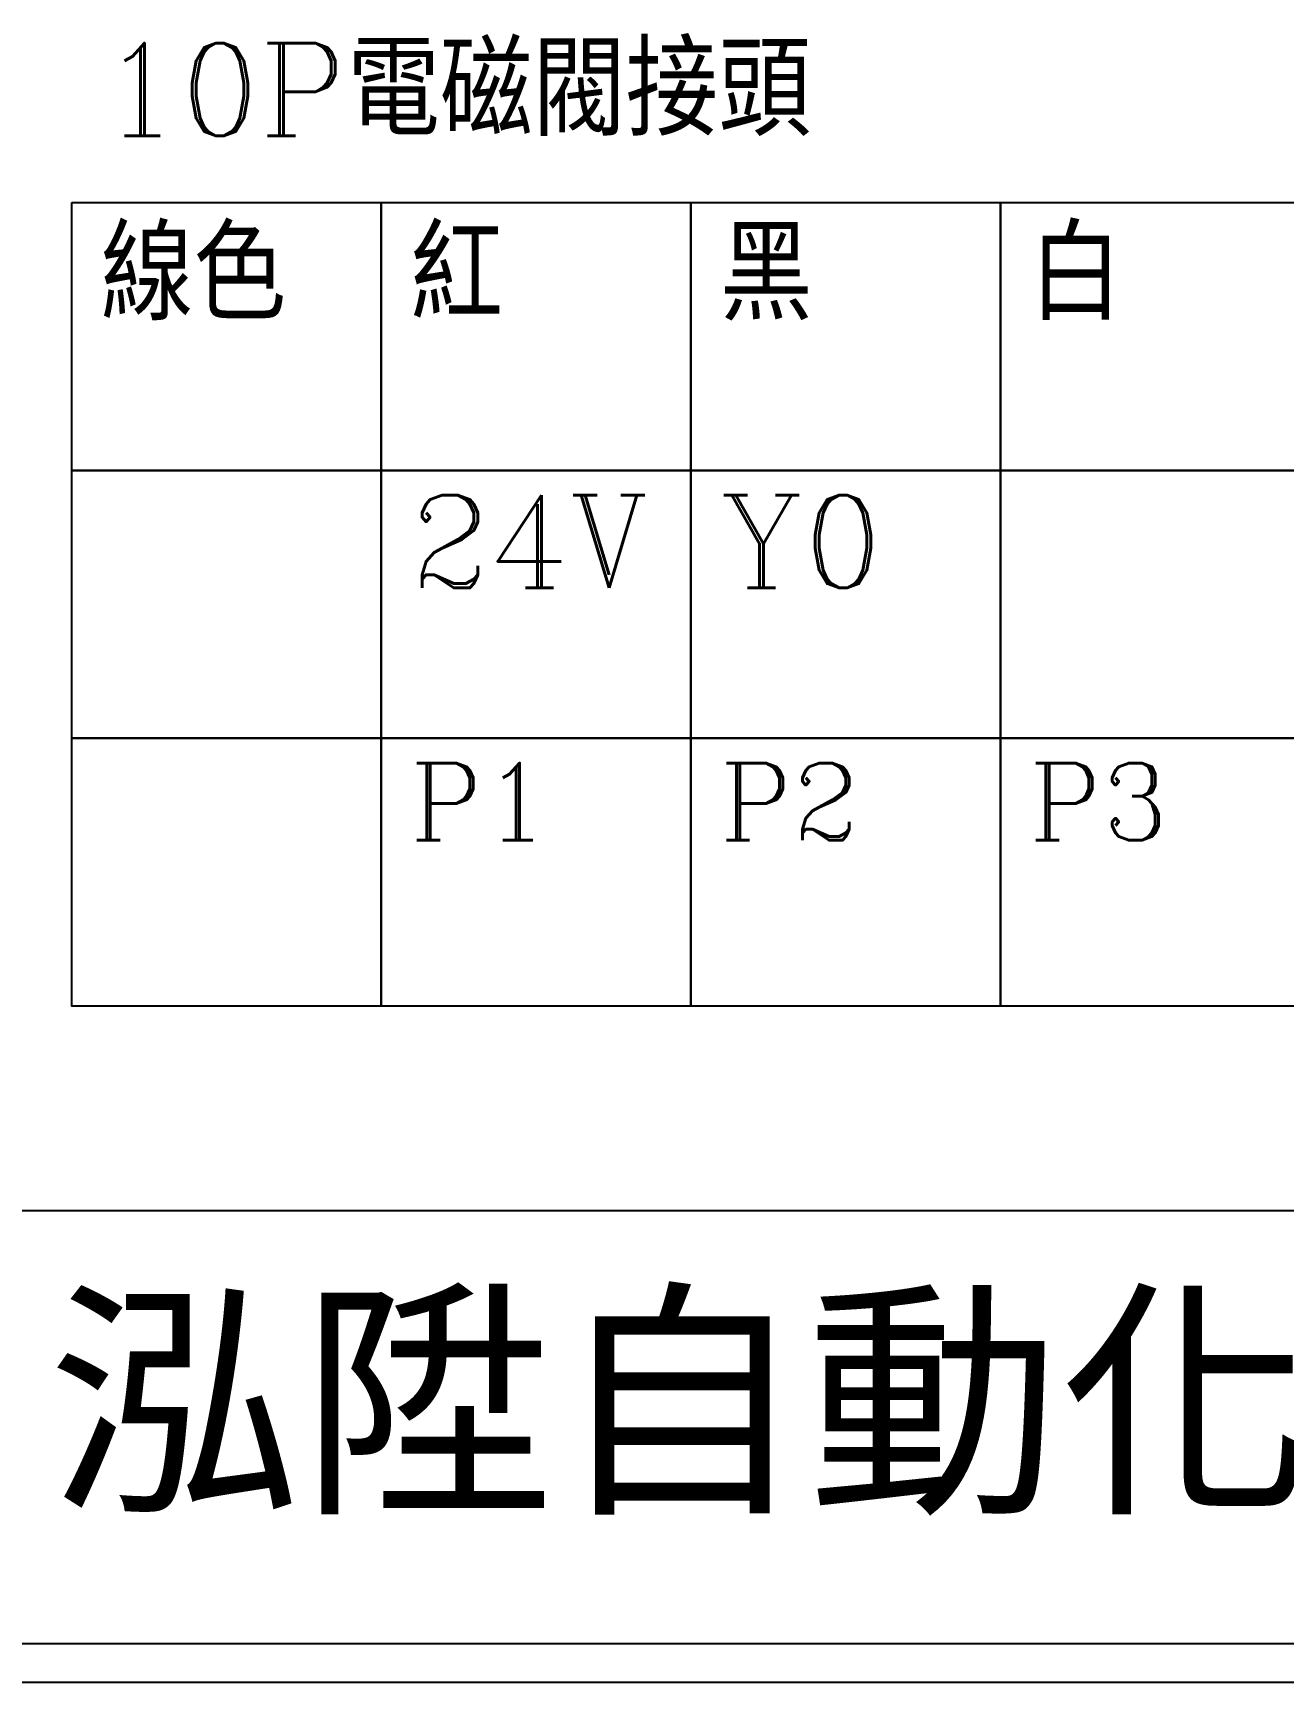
# Model space of a CAD drawing. Extents: x -24 to 263, y 255 to 459.
# Drawn here: x 14.5 to 55, y 255.5 to 308.8 of the extents above; entities that cross this region are included whole.
import ezdxf

# ---------------------------------------------------------------- set-up
doc = ezdxf.new("R2010")
doc.units = 0
doc.layers.get('0').update_dxf_attribs({"linetype": 'CONTINUOUS'})
doc.layers.add('圖框層', color=7, linetype='CONTINUOUS')
doc.styles.add('STSL', font='KAIU.TTF')

msp = doc.modelspace()

# ---------------------------------------------------------------- linework, layer by layer
for points in [[(15.798, 303.34), (25.808, 303.34), (25.808, 294.675), (15.798, 294.675)], [(25.808, 303.34), (35.818, 303.34), (35.818, 294.675), (25.808, 294.675)], [(35.818, 303.34), (45.828, 303.34), (45.828, 294.675), (35.818, 294.675)], [(45.828, 303.34), (55.838, 303.34), (55.838, 294.675), (45.828, 294.675)], [(15.798, 294.675), (25.808, 294.675), (25.808, 286.011), (15.798, 286.011)], [(25.808, 294.675), (35.818, 294.675), (35.818, 286.011), (25.808, 286.011)], [(35.818, 294.675), (45.828, 294.675), (45.828, 286.011), (35.818, 286.011)], [(45.828, 294.675), (55.838, 294.675), (55.838, 286.011), (45.828, 286.011)], [(15.798, 286.011), (25.808, 286.011), (25.808, 277.347), (15.798, 277.347)], [(25.808, 286.011), (35.818, 286.011), (35.818, 277.347), (25.808, 277.347)], [(35.818, 286.011), (45.828, 286.011), (45.828, 277.347), (35.818, 277.347)], [(45.828, 286.011), (55.838, 286.011), (55.838, 277.347), (45.828, 277.347)]]:
    msp.add_lwpolyline(points, close=True)
at = {"layer": '圖框層', "color": 7}
for p, q in [((-22.334, 270.73), (262.167, 270.73)), ((-22.334, 256.73), (262.167, 256.73)), ((-23.584, 255.48), (263.416, 255.48))]:
    msp.add_line(p, q, dxfattribs=at)

# ---------------------------------------------------------------- texts
at = {"attachment_point": 1}
for s, insert, char_height, width in [('{\\Fromanc,chineset|c136;10P電磁閥接頭}', (16.733, 308.499), 3, 28.03194), ('{\\Fromanc,chineset|c136;線色}', (16.733, 302.539), 3, 8.29132), ('{\\Fromanc,chineset|c136;紅}', (26.743, 302.539), 3, 8.29132), ('{\\Fromanc,chineset|c136;黑}', (36.753, 302.539), 3, 8.29132), ('{\\Fromanc,chineset|c136;白}', (46.763, 302.539), 3, 8.29132), ('{\\Fromanc,chineset|c136;24V}', (26.743, 293.875), 3, 8.29132), ('{\\Fromanc,chineset|c136;Y0}', (36.753, 293.875), 3, 8.29132), ('{\\Fromanc,chineset|c136;P1}', (26.743, 285.211), 2.5, 8.29132), ('{\\Fromanc,chineset|c136;P2}', (36.753, 285.211), 2.5, 8.29132), ('{\\Fromanc,chineset|c136;P3}', (46.763, 285.211), 2.5, 8.29132)]:
    msp.add_mtext(s, dxfattribs=dict(at, insert=insert, char_height=char_height, width=width))
at = {"layer": '圖框層', "color": 4, "style": 'STSL'}
msp.add_text('泓陞自動化科技有限公司', height=6, dxfattribs=at).set_placement((15.02, 261.556))

doc.saveas('drawing.dxf')
